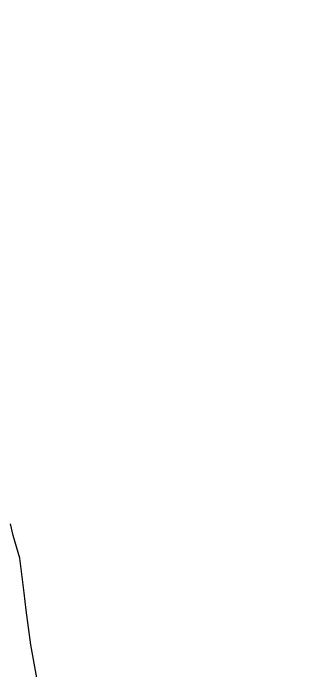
# Model space of a CAD drawing. Header units: millimetres. Extents: x 684647 to 685648, y 2545150 to 2545598.
# Drawn here: x 685620.914 to 685622.655, y 2545242.495 to 2545246.378 of the extents above; entities that cross this region are included whole.
import ezdxf

# ---------------------------------------------------------------- set-up
doc = ezdxf.new("R2010")
doc.units = ezdxf.units.MM
doc.layers.add('_0', color=7, linetype='Continuous')
doc.layers.add('JT-道路红线', color=7, linetype='Continuous', lineweight=5)

# ---------------------------------------------------------------- blocks, each defined once
blk = doc.blocks.new('dianziq11')
for p, q in [((1211693, -139568), (1211639, -139350)), ((1211817, -139995), (1211693, -139568)), ((1211895, -140646), (1211817, -139995)), ((1211936, -140971), (1211895, -140646)), ((1212020, -141621), (1211936, -140971)), ((1212110, -142103), (1212020, -141621)), ((1212156, -142344), (1212110, -142103))]:
    blk.add_line(p, q)
blk = doc.blocks.new('图框')
at = {"layer": '_0', "xscale": 0.0943866713860022, "yscale": 0.0943866713860022, "zscale": 0.0943866713860022}
blk.add_blockref('dianziq11', (1139.9, -72907.3), dxfattribs=at)

msp = doc.modelspace()

# ---------------------------------------------------------------- linework, layer by layer
at = {"layer": 'JT-道路红线'}
msp.add_lwpolyline([(685561.564, 2545191.3784, -0.000012), (685525.5533, 2545185.0358, -0.000109), (685523.0872, 2545184.6025, -0.000152), (685520.6222, 2545184.1708, -0.000196), (685518.1581, 2545183.741, -0.000239), (685515.6949, 2545183.3136, -0.000283), (685513.2325, 2545182.8889, -0.000326), (685510.7709, 2545182.4675, -0.00037), (685508.3099, 2545182.0497, -0.000392), (685505.9728, 2545181.6566, -0.000392), (685503.8406, 2545181.3015, -0.000392), (685501.8673, 2545180.9759, -0.000392), (685500.022, 2545180.6745, -0.000392), (685498.2826, 2545180.3931, -0.000392), (685496.6327, 2545180.1289, -0.000392), (685495.0599, 2545179.8796, -0.000392), (685493.5541, 2545179.6433, -0.000392), (685492.1076, 2545179.4186, -0.000392), (685490.7138, 2545179.2043, -0.000392), (685489.3674, 2545178.9995, -0.000392), (685488.0637, 2545178.8033, -0.000392), (685486.7991, 2545178.615, -0.000196)], format="xyb", dxfattribs=at)

# ---------------------------------------------------------------- block references
at = {"xscale": 0.003333333, "yscale": 0.003333333, "zscale": 0.003333333}
msp.add_blockref('图框', (685235.8899, 2545530.2296), dxfattribs=at)

doc.saveas('drawing.dxf')
